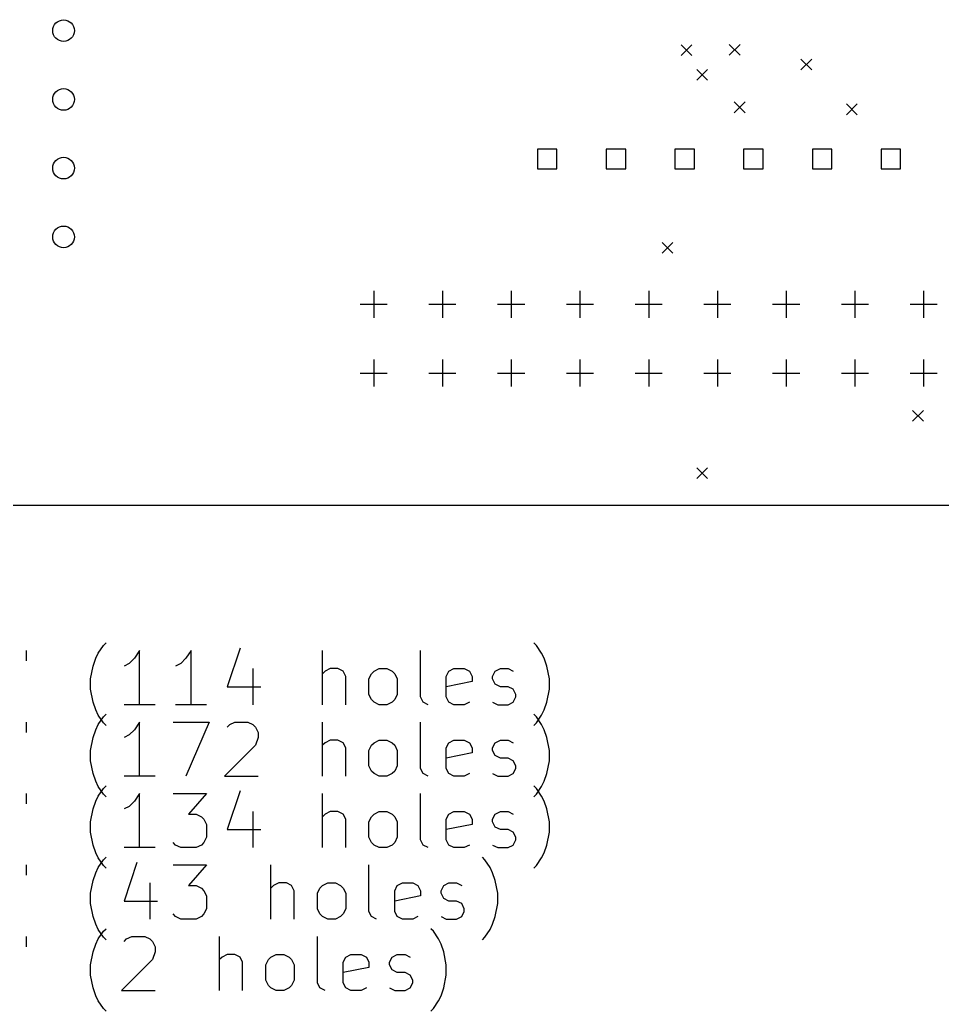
# Model space of a CAD drawing. Extents: x 79 to 212, y -156 to -79.
# Drawn here: x 112.48 to 146.56, y -155.98 to -119.35 of the extents above; entities that cross this region are included whole.
import ezdxf

# ---------------------------------------------------------------- set-up
doc = ezdxf.new("R2010")
doc.units = 0
doc.layers.add('BLACK', color=7, linetype='CONTINUOUS')

msp = doc.modelspace()

# ---------------------------------------------------------------- linework, layer by layer
at = {"layer": 'BLACK', "linetype": 'CONTINUOUS'}
for p, q in [((136.92, -120.274), (137.32, -120.674)), ((137.32, -120.274), (136.92, -120.674)), ((138.698, -120.258), (139.098, -120.658)), ((139.098, -120.258), (138.698, -120.658)), ((141.343, -120.803), (141.743, -121.203)), ((141.743, -120.803), (141.343, -121.203)), ((137.495, -121.18), (137.895, -121.58)), ((137.895, -121.18), (137.495, -121.58)), ((138.882, -122.383), (139.282, -122.783)), ((139.282, -122.383), (138.882, -122.783)), ((143.025, -122.458), (143.425, -122.858)), ((143.425, -122.458), (143.025, -122.858)), ((132.331, -124.129), (131.609, -124.129)), ((131.609, -124.129), (131.609, -124.851)), ((132.331, -124.851), (132.331, -124.129)), ((134.871, -124.129), (134.149, -124.129)), ((134.149, -124.129), (134.149, -124.851)), ((134.871, -124.851), (134.871, -124.129)), ((137.411, -124.129), (136.689, -124.129)), ((136.689, -124.129), (136.689, -124.851)), ((137.411, -124.851), (137.411, -124.129)), ((139.951, -124.129), (139.229, -124.129)), ((139.229, -124.129), (139.229, -124.851)), ((139.951, -124.851), (139.951, -124.129)), ((142.491, -124.129), (141.769, -124.129)), ((141.769, -124.129), (141.769, -124.851)), ((142.491, -124.851), (142.491, -124.129)), ((145.031, -124.129), (144.309, -124.129)), ((144.309, -124.129), (144.309, -124.851)), ((145.031, -124.851), (145.031, -124.129)), ((131.609, -124.851), (132.331, -124.851)), ((134.149, -124.851), (134.871, -124.851)), ((136.689, -124.851), (137.411, -124.851)), ((139.229, -124.851), (139.951, -124.851)), ((141.769, -124.851), (142.491, -124.851)), ((144.309, -124.851), (145.031, -124.851)), ((136.214, -127.573), (136.614, -127.973)), ((136.614, -127.573), (136.214, -127.973)), ((125.56, -129.36), (125.56, -130.36)), ((128.1, -129.36), (128.1, -130.36)), ((130.64, -129.36), (130.64, -130.36)), ((133.18, -129.36), (133.18, -130.36)), ((135.72, -129.36), (135.72, -130.36)), ((138.26, -129.36), (138.26, -130.36)), ((140.8, -129.36), (140.8, -130.36)), ((143.34, -129.36), (143.34, -130.36)), ((145.88, -129.36), (145.88, -130.36)), ((125.06, -129.86), (126.06, -129.86)), ((127.6, -129.86), (128.6, -129.86)), ((130.14, -129.86), (131.14, -129.86)), ((132.68, -129.86), (133.68, -129.86)), ((135.22, -129.86), (136.22, -129.86)), ((137.76, -129.86), (138.76, -129.86)), ((140.3, -129.86), (141.3, -129.86)), ((142.84, -129.86), (143.84, -129.86)), ((145.38, -129.86), (146.38, -129.86)), ((125.56, -131.9), (125.56, -132.9)), ((128.1, -131.9), (128.1, -132.9)), ((130.64, -131.9), (130.64, -132.9)), ((133.18, -131.9), (133.18, -132.9)), ((135.72, -131.9), (135.72, -132.9)), ((138.26, -131.9), (138.26, -132.9)), ((140.8, -131.9), (140.8, -132.9)), ((143.34, -131.9), (143.34, -132.9)), ((145.88, -131.9), (145.88, -132.9)), ((125.06, -132.4), (126.06, -132.4)), ((127.6, -132.4), (128.6, -132.4)), ((130.14, -132.4), (131.14, -132.4)), ((132.68, -132.4), (133.68, -132.4)), ((135.22, -132.4), (136.22, -132.4)), ((137.76, -132.4), (138.76, -132.4)), ((140.3, -132.4), (141.3, -132.4)), ((142.84, -132.4), (143.84, -132.4)), ((145.38, -132.4), (146.38, -132.4)), ((145.472, -133.778), (145.872, -134.178)), ((145.872, -133.778), (145.472, -134.178)), ((137.496, -135.897), (137.896, -136.297)), ((137.896, -135.897), (137.496, -136.297)), ((212.4, -137.3), (80, -137.3)), ((115.383, -142.75), (115.574, -142.464)), ((115.574, -142.464), (115.669, -142.369)), ((131.574, -142.464), (131.479, -142.369)), ((131.764, -142.75), (131.574, -142.464)), ((112.717, -142.655), (112.717, -143.036)), ((115.288, -142.94), (115.383, -142.75)), ((116.907, -142.655), (116.717, -142.94)), ((116.907, -144.655), (116.907, -142.655)), ((118.812, -142.655), (118.621, -142.94)), ((118.812, -144.655), (118.812, -142.655)), ((120.621, -142.56), (120.145, -143.988)), ((123.669, -144.655), (123.669, -142.655)), ((127.288, -144.369), (127.288, -142.655)), ((131.86, -142.94), (131.764, -142.75)), ((115.193, -143.226), (115.288, -142.94)), ((116.526, -143.131), (116.336, -143.226)), ((116.717, -142.94), (116.526, -143.131)), ((118.431, -143.131), (118.24, -143.226)), ((118.621, -142.94), (118.431, -143.131)), ((131.955, -143.226), (131.86, -142.94)), ((115.098, -143.702), (115.193, -143.226)), ((121.098, -143.321), (121.098, -144.655)), ((123.764, -143.417), (123.669, -143.512)), ((123.955, -143.321), (123.764, -143.417)), ((124.24, -143.321), (123.955, -143.321)), ((124.431, -143.417), (124.24, -143.321)), ((124.526, -143.607), (124.431, -143.417)), ((125.383, -143.702), (125.479, -143.512)), ((125.479, -143.512), (125.574, -143.417)), ((125.574, -143.417), (125.764, -143.321)), ((125.764, -143.321), (126.05, -143.321)), ((126.05, -143.321), (126.24, -143.417)), ((126.24, -143.417), (126.336, -143.512)), ((126.336, -143.512), (126.431, -143.702)), ((128.24, -143.607), (128.336, -143.417)), ((128.336, -143.417), (128.526, -143.321)), ((128.526, -143.321), (128.907, -143.321)), ((128.907, -143.321), (129.098, -143.417)), ((129.098, -143.417), (129.193, -143.607)), ((129.955, -143.607), (130.05, -143.417)), ((130.05, -143.417), (130.24, -143.321)), ((130.24, -143.321), (130.526, -143.321)), ((130.526, -143.321), (130.717, -143.417)), ((132.05, -143.702), (131.955, -143.226)), ((115.098, -144.083), (115.098, -143.702)), ((124.526, -144.655), (124.526, -143.607)), ((125.383, -144.274), (125.383, -143.702)), ((126.431, -143.702), (126.431, -144.274)), ((128.24, -144.369), (128.24, -143.607)), ((129.193, -143.798), (128.24, -143.988)), ((129.193, -143.607), (129.193, -143.798)), ((129.955, -143.702), (129.955, -143.607)), ((130.05, -143.893), (129.955, -143.702)), ((130.24, -143.988), (130.05, -143.893)), ((132.05, -144.083), (132.05, -143.702)), ((115.193, -144.56), (115.098, -144.083)), ((120.145, -143.988), (121.383, -143.988)), ((125.479, -144.464), (125.383, -144.274)), ((126.431, -144.274), (126.336, -144.464)), ((130.526, -143.988), (130.24, -143.988)), ((130.717, -144.083), (130.526, -143.988)), ((130.812, -144.274), (130.717, -144.083)), ((130.812, -144.369), (130.812, -144.274)), ((131.955, -144.56), (132.05, -144.083)), ((115.288, -144.845), (115.193, -144.56)), ((117.479, -144.655), (116.336, -144.655)), ((119.383, -144.655), (118.24, -144.655)), ((125.574, -144.56), (125.479, -144.464)), ((125.764, -144.655), (125.574, -144.56)), ((126.05, -144.655), (125.764, -144.655)), ((126.24, -144.56), (126.05, -144.655)), ((126.336, -144.464), (126.24, -144.56)), ((127.383, -144.56), (127.288, -144.369)), ((127.574, -144.655), (127.383, -144.56)), ((128.336, -144.56), (128.24, -144.369)), ((128.526, -144.655), (128.336, -144.56)), ((128.907, -144.655), (128.526, -144.655)), ((129.098, -144.56), (128.907, -144.655)), ((129.955, -144.56), (130.145, -144.655)), ((130.145, -144.655), (130.526, -144.655)), ((130.526, -144.655), (130.717, -144.56)), ((130.717, -144.56), (130.812, -144.369)), ((131.86, -144.845), (131.955, -144.56)), ((115.383, -145.036), (115.288, -144.845)), ((115.574, -145.321), (115.383, -145.036)), ((115.574, -145.104), (115.669, -145.009)), ((131.574, -145.104), (131.479, -145.009)), ((131.574, -145.321), (131.764, -145.036)), ((131.764, -145.036), (131.86, -144.845)), ((112.717, -145.295), (112.717, -145.676)), ((115.288, -145.58), (115.383, -145.39)), ((115.383, -145.39), (115.574, -145.104)), ((115.669, -145.417), (115.574, -145.321)), ((116.907, -145.295), (116.717, -145.58)), ((116.907, -147.295), (116.907, -145.295)), ((118.145, -145.295), (119.479, -145.295)), ((119.479, -145.295), (118.621, -147.295)), ((120.145, -145.485), (120.24, -145.39)), ((120.24, -145.39), (120.431, -145.295)), ((120.431, -145.295), (120.907, -145.295)), ((120.907, -145.295), (121.098, -145.39)), ((121.098, -145.39), (121.193, -145.485)), ((123.669, -147.295), (123.669, -145.295)), ((127.288, -147.009), (127.288, -145.295)), ((131.479, -145.417), (131.574, -145.321)), ((131.764, -145.39), (131.574, -145.104)), ((131.86, -145.58), (131.764, -145.39)), ((115.193, -145.866), (115.288, -145.58)), ((116.526, -145.771), (116.336, -145.866)), ((116.717, -145.58), (116.526, -145.771)), ((121.193, -145.485), (121.288, -145.676)), ((121.288, -145.676), (121.288, -145.866)), ((131.955, -145.866), (131.86, -145.58)), ((115.098, -146.342), (115.193, -145.866)), ((121.288, -145.866), (121.193, -146.152)), ((123.764, -146.057), (123.669, -146.152)), ((123.955, -145.961), (123.764, -146.057)), ((124.24, -145.961), (123.955, -145.961)), ((124.431, -146.057), (124.24, -145.961)), ((124.526, -146.247), (124.431, -146.057)), ((125.479, -146.152), (125.574, -146.057)), ((125.574, -146.057), (125.764, -145.961)), ((125.764, -145.961), (126.05, -145.961)), ((126.05, -145.961), (126.24, -146.057)), ((126.24, -146.057), (126.336, -146.152)), ((128.24, -146.247), (128.336, -146.057)), ((128.336, -146.057), (128.526, -145.961)), ((128.526, -145.961), (128.907, -145.961)), ((128.907, -145.961), (129.098, -146.057)), ((129.098, -146.057), (129.193, -146.247)), ((129.955, -146.247), (130.05, -146.057)), ((130.05, -146.057), (130.24, -145.961)), ((130.24, -145.961), (130.526, -145.961)), ((130.526, -145.961), (130.717, -146.057)), ((132.05, -146.342), (131.955, -145.866)), ((115.098, -146.723), (115.098, -146.342)), ((121.193, -146.152), (120.05, -147.295)), ((124.526, -147.295), (124.526, -146.247)), ((125.383, -146.342), (125.479, -146.152)), ((125.383, -146.914), (125.383, -146.342)), ((126.336, -146.152), (126.431, -146.342)), ((126.431, -146.342), (126.431, -146.914)), ((128.24, -147.009), (128.24, -146.247)), ((129.193, -146.438), (128.24, -146.628)), ((129.193, -146.247), (129.193, -146.438)), ((129.955, -146.342), (129.955, -146.247)), ((130.05, -146.533), (129.955, -146.342)), ((132.05, -146.723), (132.05, -146.342)), ((115.193, -147.2), (115.098, -146.723)), ((130.24, -146.628), (130.05, -146.533)), ((130.526, -146.628), (130.24, -146.628)), ((130.717, -146.723), (130.526, -146.628)), ((130.812, -146.914), (130.717, -146.723)), ((131.955, -147.2), (132.05, -146.723)), ((115.288, -147.485), (115.193, -147.2)), ((125.479, -147.104), (125.383, -146.914)), ((125.574, -147.2), (125.479, -147.104)), ((125.764, -147.295), (125.574, -147.2)), ((126.24, -147.2), (126.05, -147.295)), ((126.336, -147.104), (126.24, -147.2)), ((126.431, -146.914), (126.336, -147.104)), ((127.383, -147.2), (127.288, -147.009)), ((127.574, -147.295), (127.383, -147.2)), ((128.336, -147.2), (128.24, -147.009)), ((128.526, -147.295), (128.336, -147.2)), ((129.098, -147.2), (128.907, -147.295)), ((129.955, -147.2), (130.145, -147.295)), ((130.526, -147.295), (130.717, -147.2)), ((130.717, -147.2), (130.812, -147.009)), ((130.812, -147.009), (130.812, -146.914)), ((131.86, -147.485), (131.955, -147.2)), ((115.383, -147.676), (115.288, -147.485)), ((117.479, -147.295), (116.336, -147.295)), ((120.05, -147.295), (121.288, -147.295)), ((126.05, -147.295), (125.764, -147.295)), ((128.907, -147.295), (128.526, -147.295)), ((130.145, -147.295), (130.526, -147.295)), ((131.764, -147.676), (131.86, -147.485)), ((112.717, -147.935), (112.717, -148.316)), ((115.574, -147.961), (115.383, -147.676)), ((115.383, -148.03), (115.574, -147.744)), ((115.574, -147.744), (115.669, -147.649)), ((115.669, -148.057), (115.574, -147.961)), ((116.907, -147.935), (116.717, -148.22)), ((116.907, -149.935), (116.907, -147.935)), ((118.145, -147.935), (119.383, -147.935)), ((119.383, -147.935), (118.717, -148.697)), ((120.621, -147.84), (120.145, -149.268)), ((123.669, -149.935), (123.669, -147.935)), ((127.288, -149.649), (127.288, -147.935)), ((131.574, -147.744), (131.479, -147.649)), ((131.479, -148.057), (131.574, -147.961)), ((131.574, -147.961), (131.764, -147.676)), ((131.764, -148.03), (131.574, -147.744)), ((115.193, -148.506), (115.288, -148.22)), ((115.288, -148.22), (115.383, -148.03)), ((116.717, -148.22), (116.526, -148.411)), ((131.86, -148.22), (131.764, -148.03)), ((131.955, -148.506), (131.86, -148.22)), ((115.098, -148.982), (115.193, -148.506)), ((116.526, -148.411), (116.336, -148.506)), ((118.717, -148.697), (119.002, -148.697)), ((119.002, -148.697), (119.193, -148.792)), ((121.098, -148.601), (121.098, -149.935)), ((123.764, -148.697), (123.669, -148.792)), ((123.955, -148.601), (123.764, -148.697)), ((124.24, -148.601), (123.955, -148.601)), ((124.431, -148.697), (124.24, -148.601)), ((124.526, -148.887), (124.431, -148.697)), ((125.479, -148.792), (125.574, -148.697)), ((125.574, -148.697), (125.764, -148.601)), ((125.764, -148.601), (126.05, -148.601)), ((126.05, -148.601), (126.24, -148.697)), ((126.24, -148.697), (126.336, -148.792)), ((128.24, -148.887), (128.336, -148.697)), ((128.336, -148.697), (128.526, -148.601)), ((128.526, -148.601), (128.907, -148.601)), ((128.907, -148.601), (129.098, -148.697)), ((129.098, -148.697), (129.193, -148.887)), ((129.955, -148.887), (130.05, -148.697)), ((130.05, -148.697), (130.24, -148.601)), ((130.24, -148.601), (130.526, -148.601)), ((130.526, -148.601), (130.717, -148.697)), ((132.05, -148.982), (131.955, -148.506)), ((115.098, -149.363), (115.098, -148.982)), ((119.193, -148.792), (119.288, -148.887)), ((119.288, -148.887), (119.383, -149.078)), ((124.526, -149.935), (124.526, -148.887)), ((125.383, -148.982), (125.479, -148.792)), ((125.383, -149.554), (125.383, -148.982)), ((126.336, -148.792), (126.431, -148.982)), ((126.431, -148.982), (126.431, -149.554)), ((128.24, -149.649), (128.24, -148.887)), ((129.193, -148.887), (129.193, -149.078)), ((129.955, -148.982), (129.955, -148.887)), ((130.05, -149.173), (129.955, -148.982)), ((132.05, -149.363), (132.05, -148.982)), ((115.193, -149.84), (115.098, -149.363)), ((119.383, -149.078), (119.383, -149.554)), ((120.145, -149.268), (121.383, -149.268)), ((129.193, -149.078), (128.24, -149.268)), ((130.24, -149.268), (130.05, -149.173)), ((130.526, -149.268), (130.24, -149.268)), ((130.717, -149.363), (130.526, -149.268)), ((130.812, -149.554), (130.717, -149.363)), ((131.955, -149.84), (132.05, -149.363)), ((118.24, -149.84), (118.145, -149.744)), ((119.288, -149.744), (119.193, -149.84)), ((119.383, -149.554), (119.288, -149.744)), ((125.479, -149.744), (125.383, -149.554)), ((125.574, -149.84), (125.479, -149.744)), ((126.336, -149.744), (126.24, -149.84)), ((126.431, -149.554), (126.336, -149.744)), ((127.383, -149.84), (127.288, -149.649)), ((128.336, -149.84), (128.24, -149.649)), ((130.717, -149.84), (130.812, -149.649)), ((130.812, -149.649), (130.812, -149.554)), ((115.288, -150.125), (115.193, -149.84)), ((115.383, -150.316), (115.288, -150.125)), ((117.479, -149.935), (116.336, -149.935)), ((118.431, -149.935), (118.24, -149.84)), ((119.002, -149.935), (118.431, -149.935)), ((119.193, -149.84), (119.002, -149.935)), ((125.764, -149.935), (125.574, -149.84)), ((126.05, -149.935), (125.764, -149.935)), ((126.24, -149.84), (126.05, -149.935)), ((127.574, -149.935), (127.383, -149.84)), ((128.526, -149.935), (128.336, -149.84)), ((128.907, -149.935), (128.526, -149.935)), ((129.098, -149.84), (128.907, -149.935)), ((129.955, -149.84), (130.145, -149.935)), ((130.145, -149.935), (130.526, -149.935)), ((130.526, -149.935), (130.717, -149.84)), ((131.764, -150.316), (131.86, -150.125)), ((131.86, -150.125), (131.955, -149.84)), ((115.574, -150.601), (115.383, -150.316)), ((115.383, -150.67), (115.574, -150.384)), ((115.574, -150.384), (115.669, -150.289)), ((116.812, -150.48), (116.336, -151.908)), ((129.669, -150.384), (129.574, -150.289)), ((129.86, -150.67), (129.669, -150.384)), ((131.574, -150.601), (131.764, -150.316)), ((112.717, -150.575), (112.717, -150.956)), ((115.193, -151.146), (115.288, -150.86)), ((115.288, -150.86), (115.383, -150.67)), ((115.669, -150.697), (115.574, -150.601)), ((118.145, -150.575), (119.383, -150.575)), ((119.383, -150.575), (118.717, -151.337)), ((121.764, -152.575), (121.764, -150.575)), ((125.383, -152.289), (125.383, -150.575)), ((129.955, -150.86), (129.86, -150.67)), ((130.05, -151.146), (129.955, -150.86)), ((131.479, -150.697), (131.574, -150.601)), ((115.098, -151.622), (115.193, -151.146)), ((117.288, -151.241), (117.288, -152.575)), ((122.05, -151.241), (121.86, -151.337)), ((122.336, -151.241), (122.05, -151.241)), ((122.526, -151.337), (122.336, -151.241)), ((123.669, -151.337), (123.86, -151.241)), ((123.86, -151.241), (124.145, -151.241)), ((124.145, -151.241), (124.336, -151.337)), ((126.431, -151.337), (126.621, -151.241)), ((126.621, -151.241), (127.002, -151.241)), ((127.002, -151.241), (127.193, -151.337)), ((128.145, -151.337), (128.336, -151.241)), ((128.336, -151.241), (128.621, -151.241)), ((128.621, -151.241), (128.812, -151.337)), ((130.145, -151.622), (130.05, -151.146)), ((115.098, -152.003), (115.098, -151.622)), ((118.717, -151.337), (119.002, -151.337)), ((119.002, -151.337), (119.193, -151.432)), ((119.193, -151.432), (119.288, -151.527)), ((119.288, -151.527), (119.383, -151.718)), ((121.86, -151.337), (121.764, -151.432)), ((122.621, -151.527), (122.526, -151.337)), ((122.621, -152.575), (122.621, -151.527)), ((123.479, -151.622), (123.574, -151.432)), ((123.479, -152.194), (123.479, -151.622)), ((123.574, -151.432), (123.669, -151.337)), ((124.336, -151.337), (124.431, -151.432)), ((124.431, -151.432), (124.526, -151.622)), ((124.526, -151.622), (124.526, -152.194)), ((126.336, -151.527), (126.431, -151.337)), ((126.336, -152.289), (126.336, -151.527)), ((127.193, -151.337), (127.288, -151.527)), ((127.288, -151.527), (127.288, -151.718)), ((128.05, -151.527), (128.145, -151.337)), ((128.05, -151.622), (128.05, -151.527)), ((128.145, -151.813), (128.05, -151.622)), ((130.145, -152.003), (130.145, -151.622)), ((116.336, -151.908), (117.574, -151.908)), ((119.383, -151.718), (119.383, -152.194)), ((127.288, -151.718), (126.336, -151.908)), ((128.336, -151.908), (128.145, -151.813)), ((128.621, -151.908), (128.336, -151.908)), ((128.812, -152.003), (128.621, -151.908)), ((115.193, -152.48), (115.098, -152.003)), ((119.383, -152.194), (119.288, -152.384)), ((123.574, -152.384), (123.479, -152.194)), ((124.526, -152.194), (124.431, -152.384)), ((125.479, -152.48), (125.383, -152.289)), ((126.431, -152.48), (126.336, -152.289)), ((128.907, -152.194), (128.812, -152.003)), ((128.812, -152.48), (128.907, -152.289)), ((128.907, -152.289), (128.907, -152.194)), ((130.05, -152.48), (130.145, -152.003)), ((115.288, -152.765), (115.193, -152.48)), ((118.24, -152.48), (118.145, -152.384)), ((118.431, -152.575), (118.24, -152.48)), ((119.002, -152.575), (118.431, -152.575)), ((119.193, -152.48), (119.002, -152.575)), ((119.288, -152.384), (119.193, -152.48)), ((123.669, -152.48), (123.574, -152.384)), ((123.86, -152.575), (123.669, -152.48)), ((124.145, -152.575), (123.86, -152.575)), ((124.336, -152.48), (124.145, -152.575)), ((124.431, -152.384), (124.336, -152.48)), ((125.669, -152.575), (125.479, -152.48)), ((126.621, -152.575), (126.431, -152.48)), ((127.002, -152.575), (126.621, -152.575)), ((127.193, -152.48), (127.002, -152.575)), ((128.05, -152.48), (128.24, -152.575)), ((128.24, -152.575), (128.621, -152.575)), ((128.621, -152.575), (128.812, -152.48)), ((129.955, -152.765), (130.05, -152.48)), ((115.383, -152.956), (115.288, -152.765)), ((115.574, -153.241), (115.383, -152.956)), ((115.383, -153.31), (115.574, -153.024)), ((115.574, -153.024), (115.669, -152.929)), ((127.764, -153.024), (127.669, -152.929)), ((127.955, -153.31), (127.764, -153.024)), ((129.669, -153.241), (129.86, -152.956)), ((129.86, -152.956), (129.955, -152.765)), ((112.717, -153.215), (112.717, -153.596)), ((115.288, -153.5), (115.383, -153.31)), ((115.669, -153.337), (115.574, -153.241)), ((116.336, -153.405), (116.431, -153.31)), ((116.431, -153.31), (116.621, -153.215)), ((116.621, -153.215), (117.098, -153.215)), ((117.098, -153.215), (117.288, -153.31)), ((117.288, -153.31), (117.383, -153.405)), ((117.383, -153.405), (117.479, -153.596)), ((119.86, -155.215), (119.86, -153.215)), ((123.479, -154.929), (123.479, -153.215)), ((128.05, -153.5), (127.955, -153.31)), ((129.574, -153.337), (129.669, -153.241)), ((115.098, -154.262), (115.193, -153.786)), ((115.193, -153.786), (115.288, -153.5)), ((117.479, -153.786), (117.383, -154.072)), ((117.479, -153.596), (117.479, -153.786)), ((128.145, -153.786), (128.05, -153.5)), ((128.24, -154.262), (128.145, -153.786)), ((117.383, -154.072), (116.24, -155.215)), ((119.955, -153.977), (119.86, -154.072)), ((120.145, -153.881), (119.955, -153.977)), ((120.431, -153.881), (120.145, -153.881)), ((120.621, -153.977), (120.431, -153.881)), ((120.717, -154.167), (120.621, -153.977)), ((120.717, -155.215), (120.717, -154.167)), ((121.574, -154.262), (121.669, -154.072)), ((121.669, -154.072), (121.764, -153.977)), ((121.764, -153.977), (121.955, -153.881)), ((121.955, -153.881), (122.24, -153.881)), ((122.24, -153.881), (122.431, -153.977)), ((122.431, -153.977), (122.526, -154.072)), ((122.526, -154.072), (122.621, -154.262)), ((124.431, -154.167), (124.526, -153.977)), ((124.431, -154.929), (124.431, -154.167)), ((124.526, -153.977), (124.717, -153.881)), ((124.717, -153.881), (125.098, -153.881)), ((125.098, -153.881), (125.288, -153.977)), ((125.288, -153.977), (125.383, -154.167)), ((125.383, -154.167), (125.383, -154.358)), ((126.145, -154.167), (126.24, -153.977)), ((126.145, -154.262), (126.145, -154.167)), ((126.24, -153.977), (126.431, -153.881)), ((126.431, -153.881), (126.717, -153.881)), ((126.717, -153.881), (126.907, -153.977)), ((115.098, -154.643), (115.098, -154.262)), ((121.574, -154.834), (121.574, -154.262)), ((122.621, -154.262), (122.621, -154.834)), ((125.383, -154.358), (124.431, -154.548)), ((126.24, -154.453), (126.145, -154.262)), ((126.431, -154.548), (126.24, -154.453)), ((126.717, -154.548), (126.431, -154.548)), ((126.907, -154.643), (126.717, -154.548)), ((128.24, -154.643), (128.24, -154.262)), ((115.193, -155.12), (115.098, -154.643)), ((121.669, -155.024), (121.574, -154.834)), ((122.621, -154.834), (122.526, -155.024)), ((123.574, -155.12), (123.479, -154.929)), ((124.526, -155.12), (124.431, -154.929)), ((127.002, -154.834), (126.907, -154.643)), ((126.907, -155.12), (127.002, -154.929)), ((127.002, -154.929), (127.002, -154.834)), ((128.145, -155.12), (128.24, -154.643)), ((115.288, -155.405), (115.193, -155.12)), ((116.24, -155.215), (117.479, -155.215)), ((121.764, -155.12), (121.669, -155.024)), ((121.955, -155.215), (121.764, -155.12)), ((122.24, -155.215), (121.955, -155.215)), ((122.431, -155.12), (122.24, -155.215)), ((122.526, -155.024), (122.431, -155.12)), ((123.764, -155.215), (123.574, -155.12)), ((124.717, -155.215), (124.526, -155.12)), ((125.098, -155.215), (124.717, -155.215)), ((125.288, -155.12), (125.098, -155.215)), ((126.145, -155.12), (126.336, -155.215)), ((126.336, -155.215), (126.717, -155.215)), ((126.717, -155.215), (126.907, -155.12)), ((128.05, -155.405), (128.145, -155.12)), ((115.383, -155.596), (115.288, -155.405)), ((115.574, -155.881), (115.383, -155.596)), ((127.764, -155.881), (127.955, -155.596)), ((127.955, -155.596), (128.05, -155.405)), ((115.669, -155.977), (115.574, -155.881)), ((127.669, -155.977), (127.764, -155.881))]:
    msp.add_line(p, q, dxfattribs=at)
at = {"layer": 'BLACK'}
for centre in [(114.1, -119.75), (114.1, -122.29), (114.1, -124.83), (114.1, -127.37)]:
    msp.add_circle(centre, 0.4, dxfattribs=at)

doc.saveas('drawing.dxf')
